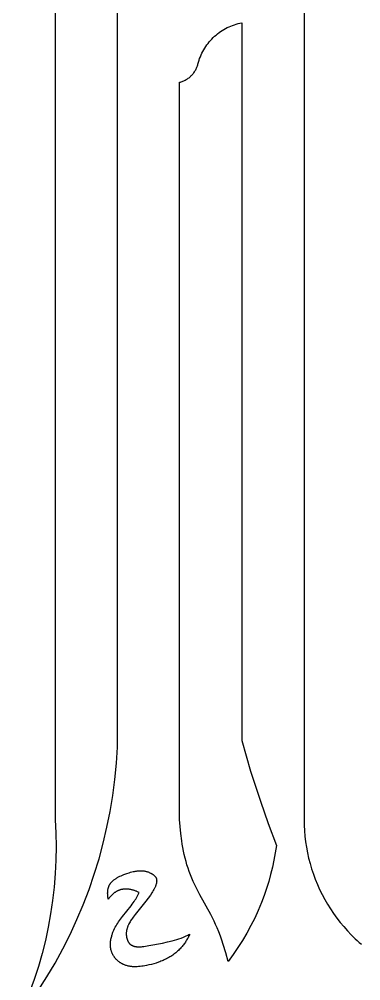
# Model space of a CAD drawing. Header units: millimetres. Extents: x 2992 to 3992, y 321 to 2321.
# Drawn here: x 3447 to 3636, y 1282 to 1815 of the extents above; entities that cross this region are included whole.
import ezdxf

# ---------------------------------------------------------------- set-up
doc = ezdxf.new("R2010")
doc.units = ezdxf.units.MM
doc.layers.add('Layer 05', color=12, linetype='Continuous', true_color=0xde0000)

msp = doc.modelspace()

# ---------------------------------------------------------------- linework, layer by layer
at = {"layer": 'Layer 05'}
for points in [[(3501.68, 1411.71), (3501.68, 2072.23)], [(3467.28, 2049.47), (3467.28, 1371.56)], [(3604.89, 1973.71), (3604.89, 1371.56)], [(3546.22, 1789.87), (3546.5, 1790.9), (3546.82, 1791.92), (3547.17, 1792.92), (3547.55, 1793.92), (3547.97, 1794.9), (3548.42, 1795.86), (3548.91, 1796.81), (3549.42, 1797.75), (3549.97, 1798.66), (3550.55, 1799.55), (3551.16, 1800.43), (3551.8, 1801.28), (3552.47, 1802.11), (3553.17, 1802.92), (3553.89, 1803.7), (3554.64, 1804.46), (3555.42, 1805.19), (3556.22, 1805.89), (3557.04, 1806.57), (3557.89, 1807.22), (3558.76, 1807.83), (3559.65, 1808.42), (3560.56, 1808.98), (3561.49, 1809.5), (3562.43, 1809.99), (3563.39, 1810.45), (3564.37, 1810.88), (3565.36, 1811.27), (3566.36, 1811.63), (3567.38, 1811.96), (3568.41, 1812.25), (3569.44, 1812.5), (3570.49, 1812.72)], [(3570.49, 1812.72), (3570.49, 1415.29)], [(3536.08, 1779.74), (3536.55, 1779.87), (3537.02, 1780.01), (3537.47, 1780.17), (3537.93, 1780.34), (3538.37, 1780.53), (3538.81, 1780.74), (3539.24, 1780.96), (3539.67, 1781.2), (3540.08, 1781.45), (3540.49, 1781.71), (3540.89, 1781.99), (3541.28, 1782.28), (3541.65, 1782.59), (3542.02, 1782.91), (3542.37, 1783.24), (3542.72, 1783.58), (3543.05, 1783.94), (3543.37, 1784.3), (3543.67, 1784.68), (3543.97, 1785.07), (3544.24, 1785.46), (3544.51, 1785.87), (3544.76, 1786.28), (3545, 1786.71), (3545.22, 1787.14), (3545.42, 1787.58), (3545.62, 1788.03), (3545.79, 1788.48), (3545.95, 1788.94), (3546.09, 1789.4), (3546.22, 1789.87)], [(3536.08, 1371.56), (3536.08, 1779.74)], [(3447.44, 1262.27), (3452.76, 1269.49), (3457.84, 1276.88), (3462.66, 1284.44), (3467.23, 1292.16), (3471.53, 1300.03), (3475.57, 1308.05), (3479.33, 1316.19), (3482.81, 1324.45), (3486.01, 1332.83), (3488.93, 1341.32), (3491.56, 1349.89), (3493.9, 1358.55), (3495.94, 1367.29), (3497.69, 1376.08), (3499.14, 1384.94), (3500.29, 1393.83), (3501.14, 1402.76), (3501.68, 1411.71)], [(3570.49, 1415.29), (3575.36, 1398.43), (3580.74, 1381.73), (3585.04, 1369.44), (3589.62, 1357.25)], [(3467.28, 1371.56), (3467.66, 1364.09), (3467.8, 1356.61), (3467.69, 1349.13), (3467.33, 1341.66), (3466.73, 1334.2), (3465.88, 1326.77), (3464.79, 1319.37), (3463.45, 1312.01), (3461.87, 1304.69), (3460.05, 1297.44), (3458, 1290.24), (3455.7, 1283.12), (3453.18, 1276.08), (3450.42, 1269.13), (3447.44, 1262.27)], [(3562.97, 1293.09), (3561.66, 1297.8), (3560.24, 1302.48), (3559.47, 1304.8), (3558.66, 1307.11), (3557.78, 1309.39), (3556.85, 1311.64), (3556.01, 1313.52), (3555.13, 1315.38), (3553.26, 1319.05), (3547.33, 1329.93), (3545.42, 1333.58), (3544.51, 1335.42), (3543.64, 1337.28), (3542.82, 1339.16), (3542.04, 1341.06), (3541.36, 1342.87), (3540.74, 1344.71), (3540.16, 1346.56), (3539.62, 1348.43), (3539.13, 1350.31), (3538.68, 1352.21), (3538.28, 1354.12), (3537.91, 1356.04), (3537.57, 1357.97), (3537.27, 1359.9), (3536.77, 1363.79), (3536.38, 1367.68), (3536.08, 1371.56)], [(3604.89, 1371.56), (3604.94, 1368.49), (3605.09, 1365.42), (3605.35, 1362.36), (3605.71, 1359.31), (3606.18, 1356.27), (3606.75, 1353.25), (3607.42, 1350.25), (3608.18, 1347.27), (3609.05, 1344.33), (3610.02, 1341.41), (3611.09, 1338.53), (3612.25, 1335.68), (3613.51, 1332.88), (3614.86, 1330.12), (3616.31, 1327.41), (3617.84, 1324.75), (3619.46, 1322.14), (3621.18, 1319.59), (3622.97, 1317.09), (3624.85, 1314.66), (3626.81, 1312.3), (3628.85, 1310), (3630.97, 1307.77), (3633.16, 1305.61)], [(3589.62, 1357.25), (3588.99, 1353.21), (3588.25, 1349.19), (3587.39, 1345.2), (3586.41, 1341.22), (3585.32, 1337.28), (3584.11, 1333.37), (3582.78, 1329.49), (3581.33, 1325.66), (3580.45, 1323.49), (3579.53, 1321.33), (3577.58, 1317.06), (3575.48, 1312.87), (3573.24, 1308.75), (3570.86, 1304.7), (3568.36, 1300.74), (3565.72, 1296.87), (3562.97, 1293.09)], [(3496.64, 1327.61), (3496.56, 1328.06), (3496.48, 1328.52), (3496.42, 1328.98), (3496.37, 1329.44), (3496.34, 1329.91), (3496.32, 1330.38), (3496.31, 1330.85), (3496.32, 1331.32), (3496.33, 1331.55), (3496.35, 1331.79), (3496.36, 1332.02), (3496.39, 1332.25), (3496.42, 1332.48), (3496.45, 1332.7), (3496.49, 1332.93), (3496.53, 1333.15), (3496.58, 1333.37), (3496.63, 1333.59), (3496.69, 1333.81), (3496.75, 1334.02), (3496.82, 1334.24), (3496.89, 1334.44), (3496.97, 1334.65), (3497.06, 1334.85), (3497.13, 1335.02), (3497.21, 1335.18), (3497.29, 1335.33), (3497.38, 1335.49), (3497.47, 1335.65), (3497.56, 1335.8), (3497.66, 1335.95), (3497.76, 1336.09), (3497.86, 1336.24), (3497.97, 1336.38), (3498.07, 1336.52), (3498.19, 1336.66), (3498.3, 1336.8), (3498.42, 1336.93), (3498.54, 1337.07), (3498.67, 1337.2), (3498.8, 1337.33), (3498.93, 1337.46), (3499.2, 1337.7), (3499.48, 1337.95), (3499.77, 1338.18), (3500.06, 1338.41), (3500.37, 1338.63), (3500.69, 1338.84), (3501.01, 1339.05), (3501.34, 1339.25), (3501.68, 1339.44), (3502.02, 1339.63), (3502.37, 1339.82), (3503.09, 1340.17), (3503.82, 1340.5), (3504.56, 1340.82), (3505.31, 1341.12), (3506.82, 1341.67), (3508.26, 1342.16), (3508.98, 1342.38), (3509.69, 1342.58), (3510.4, 1342.76), (3511.11, 1342.92), (3511.47, 1342.99), (3511.82, 1343.06), (3512.18, 1343.11), (3512.53, 1343.16), (3512.88, 1343.2), (3513.24, 1343.24), (3513.59, 1343.26), (3513.95, 1343.28), (3514.3, 1343.29), (3514.66, 1343.29), (3515.02, 1343.28), (3515.37, 1343.26), (3515.73, 1343.23), (3516.09, 1343.19), (3516.45, 1343.14), (3516.81, 1343.08), (3517.17, 1343.01), (3517.53, 1342.92), (3517.89, 1342.83), (3518.25, 1342.72), (3518.61, 1342.6), (3518.98, 1342.47), (3519.34, 1342.32), (3519.69, 1342.17), (3520.04, 1342), (3520.22, 1341.91), (3520.38, 1341.82), (3520.55, 1341.73), (3520.72, 1341.63), (3520.88, 1341.53), (3521.04, 1341.43), (3521.19, 1341.33), (3521.34, 1341.22), (3521.49, 1341.11), (3521.64, 1341), (3521.78, 1340.89), (3521.91, 1340.77), (3522.04, 1340.65), (3522.17, 1340.53), (3522.29, 1340.4), (3522.41, 1340.28), (3522.52, 1340.15), (3522.57, 1340.08), (3522.62, 1340.02), (3522.67, 1339.95), (3522.72, 1339.88), (3522.76, 1339.82), (3522.81, 1339.75), (3522.85, 1339.68), (3522.89, 1339.61), (3522.93, 1339.54), (3522.97, 1339.47), (3523.01, 1339.41), (3523.04, 1339.34), (3523.07, 1339.28), (3523.09, 1339.22), (3523.12, 1339.15), (3523.15, 1339.09), (3523.17, 1339.02), (3523.2, 1338.96), (3523.22, 1338.89), (3523.24, 1338.82), (3523.26, 1338.76), (3523.28, 1338.69), (3523.29, 1338.62), (3523.31, 1338.55), (3523.32, 1338.49), (3523.34, 1338.42), (3523.36, 1338.28), (3523.38, 1338.14), (3523.4, 1338), (3523.4, 1337.86), (3523.41, 1337.72), (3523.41, 1337.57), (3523.41, 1337.43), (3523.4, 1337.28), (3523.39, 1337.13), (3523.38, 1336.98), (3523.36, 1336.83), (3523.34, 1336.68), (3523.31, 1336.53), (3523.28, 1336.38), (3523.25, 1336.23), (3523.21, 1336.08), (3523.17, 1335.92), (3523.13, 1335.77), (3523.03, 1335.45), (3522.92, 1335.14), (3522.8, 1334.83), (3522.67, 1334.51), (3522.53, 1334.19), (3522.39, 1333.87), (3522.23, 1333.55), (3522.06, 1333.23), (3521.89, 1332.92), (3521.53, 1332.28), (3521.15, 1331.65), (3520.75, 1331.03), (3519.93, 1329.82), (3518.68, 1328.07), (3517.44, 1326.44), (3511.52, 1319.07), (3510.38, 1317.54), (3509.67, 1316.53), (3509.33, 1316.01), (3508.99, 1315.48), (3508.67, 1314.94), (3508.36, 1314.4), (3508.06, 1313.84), (3507.92, 1313.56), (3507.79, 1313.27), (3507.66, 1312.99), (3507.54, 1312.7), (3507.42, 1312.41), (3507.31, 1312.12), (3507.21, 1311.82), (3507.11, 1311.52), (3507.02, 1311.22), (3506.94, 1310.92), (3506.87, 1310.62), (3506.8, 1310.31), (3506.74, 1310), (3506.7, 1309.69), (3506.66, 1309.37), (3506.63, 1309.05), (3506.61, 1308.73), (3506.61, 1308.41), (3506.61, 1308.23), (3506.61, 1308.04), (3506.62, 1307.86), (3506.63, 1307.67), (3506.64, 1307.49), (3506.66, 1307.3), (3506.68, 1307.12), (3506.7, 1306.93), (3506.73, 1306.75), (3506.76, 1306.57), (3506.8, 1306.38), (3506.83, 1306.2), (3506.88, 1306.02), (3506.92, 1305.84), (3506.97, 1305.67), (3507.02, 1305.49), (3507.07, 1305.32), (3507.13, 1305.15), (3507.19, 1304.98), (3507.26, 1304.81), (3507.32, 1304.65), (3507.39, 1304.49), (3507.47, 1304.33), (3507.55, 1304.17), (3507.63, 1304.02), (3507.71, 1303.87), (3507.8, 1303.73), (3507.89, 1303.59), (3507.98, 1303.45), (3508.08, 1303.32), (3508.18, 1303.19), (3508.28, 1303.06), (3508.34, 1302.99), (3508.4, 1302.93), (3508.47, 1302.86), (3508.53, 1302.8), (3508.59, 1302.74), (3508.66, 1302.68), (3508.72, 1302.62), (3508.79, 1302.56), (3508.86, 1302.5), (3508.93, 1302.45), (3509, 1302.39), (3509.07, 1302.34), (3509.14, 1302.29), (3509.21, 1302.24), (3509.28, 1302.19), (3509.36, 1302.14), (3509.51, 1302.05), (3509.66, 1301.97), (3509.82, 1301.89), (3509.98, 1301.81), (3510.14, 1301.74), (3510.31, 1301.67), (3510.48, 1301.61), (3510.65, 1301.55), (3510.83, 1301.5), (3511.01, 1301.45), (3511.19, 1301.4), (3511.37, 1301.36), (3511.56, 1301.32), (3511.75, 1301.29), (3511.94, 1301.26), (3512.13, 1301.24), (3512.33, 1301.21), (3512.53, 1301.19), (3512.93, 1301.17), (3513.34, 1301.15), (3513.75, 1301.15), (3514.18, 1301.16), (3514.61, 1301.18), (3515.04, 1301.21), (3515.48, 1301.24), (3516.37, 1301.34), (3517.27, 1301.47), (3519.08, 1301.78), (3526.68, 1303.25), (3529.38, 1303.83), (3531.97, 1304.46), (3533.24, 1304.81), (3534.49, 1305.18), (3535.72, 1305.59), (3536.94, 1306.02), (3538.15, 1306.5), (3539.36, 1307.02), (3540.56, 1307.59), (3541.15, 1307.89), (3541.75, 1308.2)], [(3513.74, 1331.18), (3513.13, 1331.47), (3512.83, 1331.62), (3512.51, 1331.75), (3512.19, 1331.88), (3511.87, 1332.01), (3511.55, 1332.13), (3511.22, 1332.24), (3510.89, 1332.35), (3510.56, 1332.45), (3510.22, 1332.55), (3509.89, 1332.64), (3509.55, 1332.72), (3509.21, 1332.8), (3508.87, 1332.86), (3508.52, 1332.92), (3508.18, 1332.98), (3507.84, 1333.02), (3507.49, 1333.06), (3507.15, 1333.08), (3506.81, 1333.1), (3506.47, 1333.11), (3506.13, 1333.11), (3505.79, 1333.1), (3505.45, 1333.08), (3505.11, 1333.05), (3504.78, 1333.01), (3504.44, 1332.96), (3504.11, 1332.9), (3503.79, 1332.83), (3503.63, 1332.79), (3503.46, 1332.74), (3503.3, 1332.7), (3503.14, 1332.65), (3502.9, 1332.57), (3502.66, 1332.48), (3502.42, 1332.39), (3502.18, 1332.28), (3501.95, 1332.18), (3501.71, 1332.06), (3501.48, 1331.95), (3501.26, 1331.82), (3501.03, 1331.69), (3500.81, 1331.56), (3500.59, 1331.42), (3500.37, 1331.27), (3500.16, 1331.12), (3499.94, 1330.97), (3499.73, 1330.81), (3499.53, 1330.64), (3499.32, 1330.48), (3499.12, 1330.3), (3498.73, 1329.95), (3498.35, 1329.59), (3497.98, 1329.21), (3497.63, 1328.82), (3497.28, 1328.43), (3496.95, 1328.02), (3496.64, 1327.61)], [(3541.75, 1308.2), (3541.26, 1307.17), (3540.73, 1306.16), (3540.46, 1305.66), (3540.17, 1305.16), (3539.88, 1304.67), (3539.57, 1304.18), (3539.26, 1303.7), (3538.94, 1303.23), (3538.61, 1302.76), (3538.27, 1302.3), (3537.92, 1301.85), (3537.56, 1301.4), (3537.2, 1300.97), (3536.82, 1300.54), (3536.37, 1300.06), (3535.9, 1299.58), (3535.42, 1299.12), (3534.93, 1298.67), (3534.43, 1298.23), (3533.92, 1297.81), (3533.39, 1297.39), (3532.86, 1296.99), (3532.32, 1296.61), (3531.76, 1296.23), (3531.2, 1295.87), (3530.63, 1295.52), (3530.04, 1295.18), (3529.45, 1294.85), (3528.86, 1294.53), (3528.25, 1294.23), (3527.63, 1293.94), (3527.01, 1293.65), (3526.39, 1293.38), (3525.75, 1293.12), (3525.11, 1292.87), (3524.46, 1292.63), (3523.15, 1292.18), (3521.82, 1291.77), (3520.47, 1291.41), (3519.1, 1291.08), (3517.73, 1290.79), (3516.87, 1290.63), (3516.01, 1290.48), (3515.15, 1290.36), (3514.29, 1290.25), (3513.44, 1290.17), (3512.58, 1290.12), (3512.16, 1290.11), (3511.73, 1290.1), (3511.31, 1290.1), (3510.89, 1290.11), (3510.47, 1290.12), (3510.05, 1290.15), (3509.63, 1290.18), (3509.22, 1290.23), (3508.81, 1290.28), (3508.4, 1290.35), (3508, 1290.42), (3507.59, 1290.51), (3507.2, 1290.61), (3506.8, 1290.72), (3506.41, 1290.84), (3506.02, 1290.97), (3505.64, 1291.11), (3505.26, 1291.27), (3504.88, 1291.44), (3504.51, 1291.63), (3504.26, 1291.76), (3504.01, 1291.9), (3503.77, 1292.04), (3503.53, 1292.19), (3503.29, 1292.34), (3503.06, 1292.5), (3502.83, 1292.67), (3502.6, 1292.84), (3502.37, 1293.02), (3502.15, 1293.2), (3501.93, 1293.39), (3501.72, 1293.58), (3501.51, 1293.78), (3501.31, 1293.98), (3501.11, 1294.18), (3500.91, 1294.39), (3500.72, 1294.61), (3500.53, 1294.82), (3500.35, 1295.05), (3500.17, 1295.27), (3500, 1295.5), (3499.84, 1295.73), (3499.68, 1295.97), (3499.52, 1296.21), (3499.38, 1296.45), (3499.23, 1296.7), (3499.1, 1296.95), (3498.97, 1297.2), (3498.85, 1297.46), (3498.73, 1297.71), (3498.63, 1297.97), (3498.53, 1298.24), (3498.44, 1298.5), (3498.35, 1298.76), (3498.27, 1299.03), (3498.2, 1299.29), (3498.14, 1299.56), (3498.08, 1299.83), (3498.03, 1300.11), (3497.99, 1300.38), (3497.95, 1300.65), (3497.92, 1300.93), (3497.89, 1301.21), (3497.87, 1301.48), (3497.86, 1301.76), (3497.85, 1302.04), (3497.84, 1302.32), (3497.85, 1302.6), (3497.85, 1302.88), (3497.87, 1303.16), (3497.89, 1303.44), (3497.91, 1303.72), (3497.97, 1304.28), (3498.05, 1304.84), (3498.14, 1305.4), (3498.26, 1305.96), (3498.38, 1306.5), (3498.53, 1307.05), (3498.65, 1307.48), (3498.78, 1307.91), (3498.92, 1308.34), (3499.07, 1308.76), (3499.23, 1309.17), (3499.39, 1309.59), (3499.56, 1310), (3499.74, 1310.41), (3500.12, 1311.21), (3500.52, 1312), (3500.95, 1312.78), (3501.4, 1313.55), (3501.86, 1314.3), (3502.35, 1315.05), (3502.85, 1315.78), (3503.37, 1316.51), (3504.45, 1317.93), (3509.32, 1323.92), (3509.91, 1324.71), (3510.49, 1325.51), (3510.94, 1326.19), (3511.38, 1326.88), (3511.81, 1327.58), (3512.22, 1328.28), (3513, 1329.72), (3513.74, 1331.18)], [(3633.16, 1305.61), (3634.26, 1304.59), (3635.41, 1303.61), (3636.59, 1302.67)]]:
    msp.add_lwpolyline(points, dxfattribs=at)

doc.saveas('drawing.dxf')
